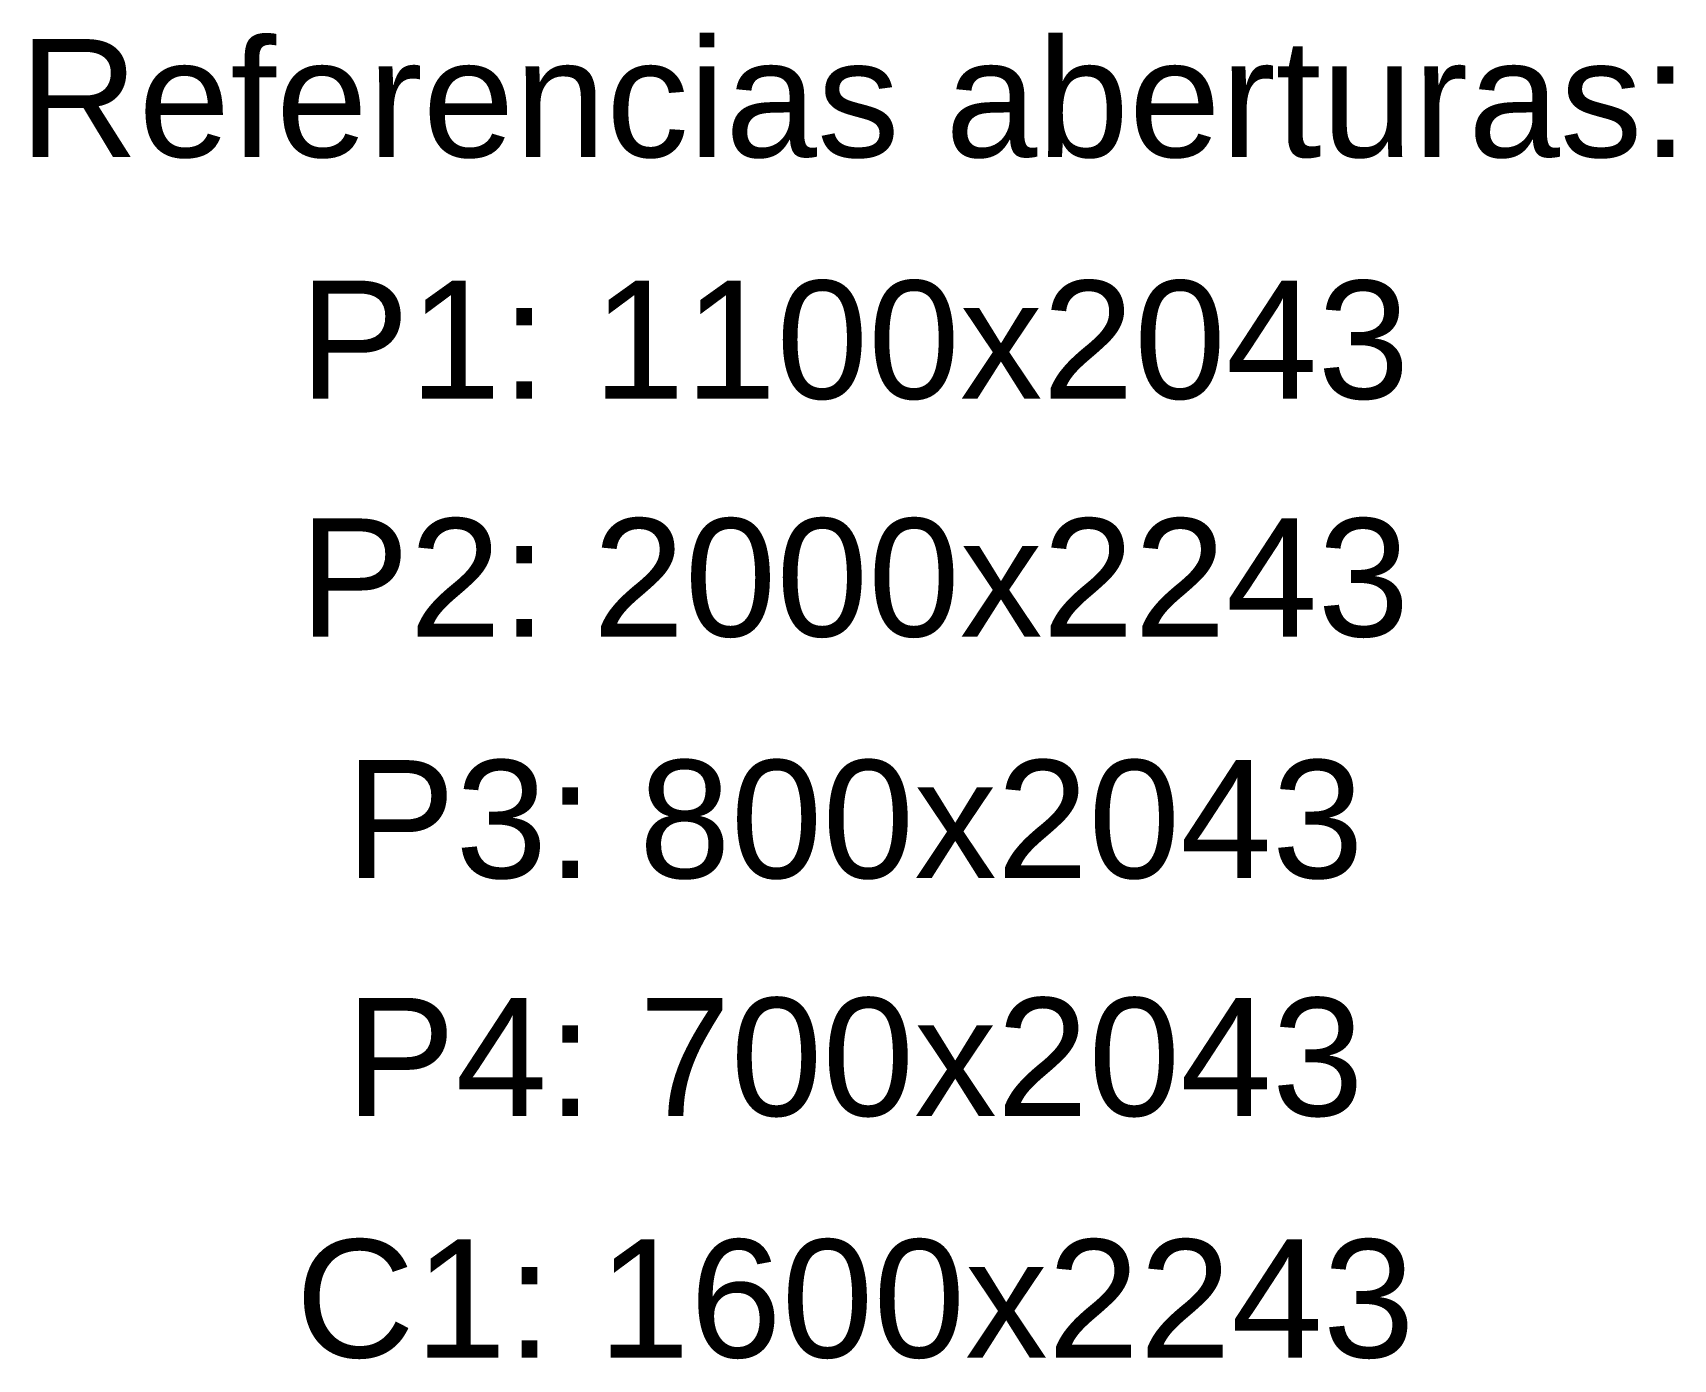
# Model space of a CAD drawing. Header units: inches. Extents: x 17 to 643, y -49 to 16.
# Drawn here: x 622.311 to 625.671, y -43.399 to -40.681 of the extents above; entities that cross this region are included whole.
import ezdxf

# ---------------------------------------------------------------- set-up
doc = ezdxf.new("R2010")
doc.units = ezdxf.units.IN
doc.header["$MEASUREMENT"] = 0
doc.layers.add('PDF_Texto', color=7, linetype='Continuous')
doc.styles.add('PDF Arial', font='arial.ttf')

msp = doc.modelspace()

# ---------------------------------------------------------------- texts
at = {"layer": 'PDF_Texto', "char_height": 0.241936, "attachment_point": 7, "style": 'PDF Arial'}
for s, insert in [('Referencias aberturas:', (622.2836, -40.9392)), ('P1: 1100x2043', (622.8574, -41.4344)), ('P2: 2000x2243', (622.8574, -41.9217)), ('P3: 800x2043', (622.9517, -42.4169)), ('P4: 700x2043', (622.9517, -42.9042)), ('C1: 1600x2243', (622.8495, -43.3994))]:
    msp.add_mtext(s, dxfattribs=dict(at, insert=insert))

doc.saveas('drawing.dxf')
